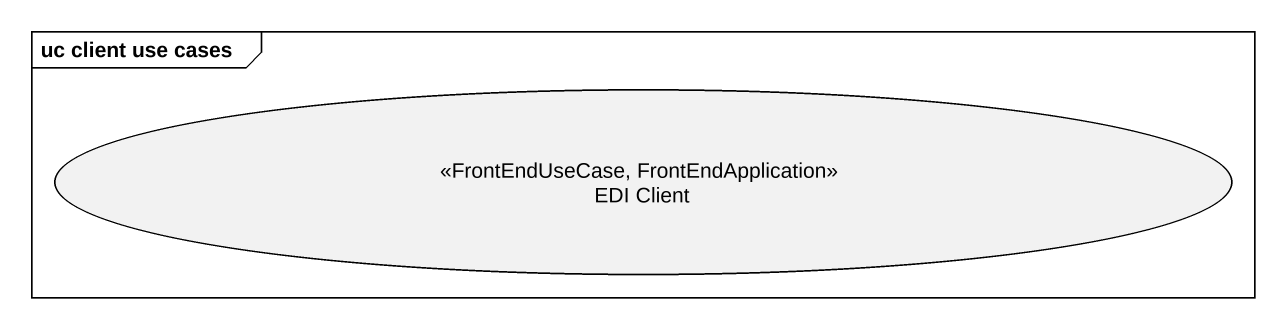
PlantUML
@startuml
mainframe uc client use cases
usecase "EDI Client" as EDI_Client <<FrontEndUseCase, FrontEndApplication>>
@enduml
